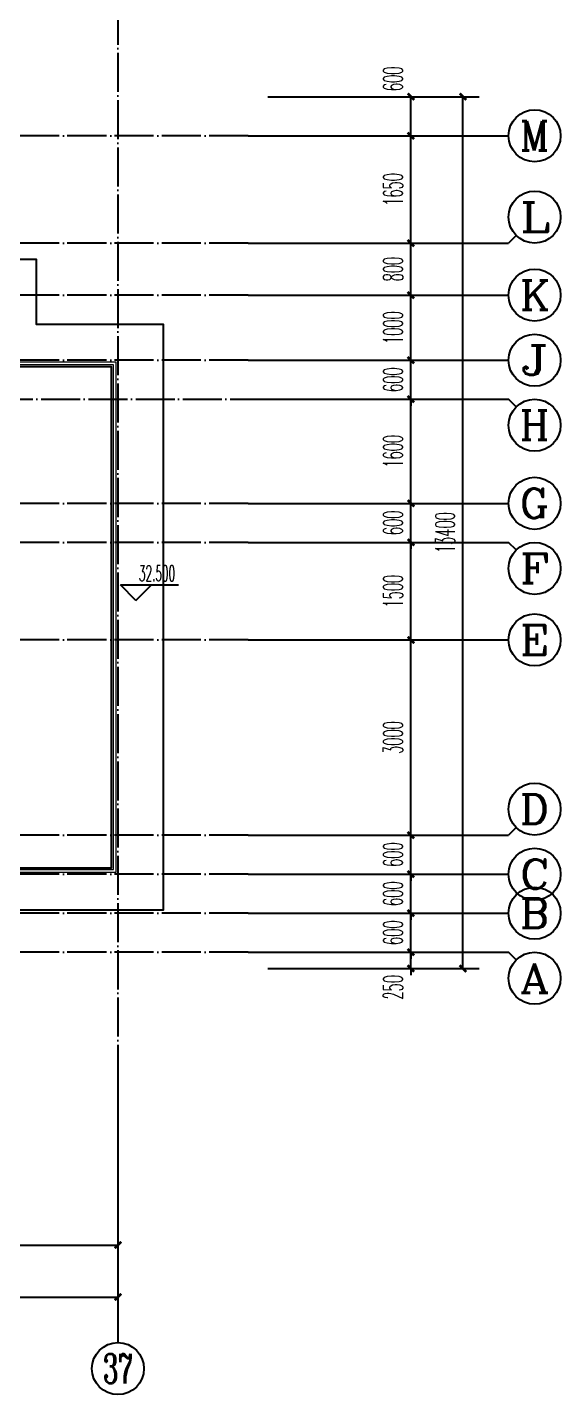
# Model space of a CAD drawing. Extents: x 27938 to 1507990, y 110129 to 923079.
# Drawn here: x 876525 to 884717, y 202607 to 223623 of the extents above; entities that cross this region are included whole.
import ezdxf
from ezdxf.enums import TextEntityAlignment as Align

# ---------------------------------------------------------------- set-up
doc = ezdxf.new("R2010")
doc.units = 0
doc.header["$LTSCALE"] = 1000
doc.header["$MEASUREMENT"] = 0
doc.linetypes.add('DOTE', pattern=[2.4200000000000004, 2, -0.2, 0.02, -0.2])
for name, color, linetype in [('AXIS', 3, 'Continuous'), ('AXIS_TEXT', 7, 'Continuous'), ('DIM_ELEV', 3, 'Continuous'), ('DOTE', 1, 'Continuous'), ('ROOF', 4, 'Continuous')]:
    doc.layers.add(name, color=color, linetype=linetype)
doc.layers.add('平面-栏杆', color=135, linetype='Continuous', lineweight=15)
doc.styles.add('_TCH_AXIS', font='COMPLEX', dxfattribs={"bigfont": 'GBCBIG'})
doc.styles.add('_TCH_DIM', font='SIMPLEX.shx', dxfattribs={"width": 0.7, "bigfont": 'GBCBIG.shx'})
doc.styles.add('_TCH_DIM_T3', font='SIMPLEX.shx', dxfattribs={"width": 0.4941176470588236, "bigfont": 'GBCBIG.shx'})
doc.styles.add('COMPLEX', font='COMPLEX')
doc.dimstyles.new('_TCH_ARCH&&100', dxfattribs={"dimtxt": 297.5, "dimasz": 100, "dimexe": 250, "dimexo": 300, "dimgap": 126.25, "dimtad": 1, "dimdec": 0, "dimzin": 0, "dimdsep": 46, "dimtxsty": '_TCH_DIM_T3', "dimblk": 'ARCHTICK', "dimcen": 0.09, "dimclrt": 4, "dimazin": 2, "dimtfac": 1, "dimtdec": 0, "dimtix": 1, "dimtmove": 2, "dimatfit": 3, "dimfxl": 100, "dimtolj": 1, "dimtzin": 0, "dimarcsym": 0})

# ---------------------------------------------------------------- blocks, each defined once
blk = doc.blocks.new('_ArchTick')
at = {"color": 0, "linetype": 'ByBlock', "const_width": 0.4}
blk.add_lwpolyline([(-0.5, -0.5), (0.5, 0.5)], dxfattribs=at)
blk = doc.blocks.new('*D995')
at = {"layer": 'AXIS', "color": 0, "lineweight": -2}
for p, q in [((874416.5655704348, 207107.0013561631), (874416.5655704348, 204657.0013561631)), ((877916.5655704357, 207107.0013561631), (877916.5655704357, 204657.0013561631)), ((874416.5655704348, 204907.0013561631), (877916.5655704357, 204907.0013561631))]:
    blk.add_line(p, q, dxfattribs=at)
at = {"layer": 'Defpoints', "color": 0}
for p in [(874416.5655704348, 207407.0013561631), (877916.5655704357, 207407.0013561631), (877916.5655704357, 204907.0013561631)]:
    blk.add_point(p, dxfattribs=at)
at = {"layer": 'AXIS', "color": 0, "lineweight": -2, "xscale": 100, "yscale": 100, "zscale": 100, "rotation": 180}
blk.add_blockref('_ArchTick', (874416.5655704348, 204907.0013561631), dxfattribs=at)
at = {"layer": 'AXIS', "color": 0, "lineweight": -2, "xscale": 100, "yscale": 100, "zscale": 100}
blk.add_blockref('_ArchTick', (877916.5655704357, 204907.0013561631), dxfattribs=at)
at = {"layer": 'AXIS', "color": 4, "insert": (876166.5655704353, 205182.0013561631), "char_height": 297.5, "attachment_point": 5, "style": '_TCH_DIM_T3'}
blk.add_mtext('\\A1;3500', dxfattribs=at)
blk = doc.blocks.new('*D1001')
at = {"layer": 'AXIS', "color": 0, "lineweight": -2}
for p, q in [((880216.5787020951, 209407.0013561631), (882666.5787020951, 209407.0013561631)), ((882416.5787020951, 209407.0013561631), (882416.5787020951, 209507.0013561631)), ((882416.5787020951, 209157.0013561631), (882416.5787020951, 209407.0013561631)), ((880216.5787020951, 209157.0013561631), (882666.5787020951, 209157.0013561631)), ((882416.5787020951, 209157.0013561631), (882416.5787020951, 209057.0013561631))]:
    blk.add_line(p, q, dxfattribs=at)
at = {"layer": 'Defpoints', "color": 0}
for p in [(879916.5787020951, 209407.0013561631), (882416.5787020951, 209407.0013561631), (879916.5787020951, 209157.0013561631)]:
    blk.add_point(p, dxfattribs=at)
at = {"layer": 'AXIS', "color": 0, "lineweight": -2, "xscale": 100, "yscale": 100, "zscale": 100}
for p, rotation in [((882416.5787020951, 209407.0013561631), 270), ((882416.5787020951, 209157.0013561631), 90)]:
    blk.add_blockref('_ArchTick', p, dxfattribs=dict(at, rotation=rotation))
at = {"layer": 'AXIS', "color": 4, "insert": (882141.5787020951, 208868.0013561631), "char_height": 297.5, "attachment_point": 5, "rotation": 90, "style": '_TCH_DIM_T3'}
blk.add_mtext('\\A1;250', dxfattribs=at)
blk = doc.blocks.new('*D1002')
at = {"layer": 'AXIS', "color": 0, "lineweight": -2}
for p, q in [((880216.5787020951, 210007.0013561632), (882666.5787020951, 210007.0013561632)), ((882416.5787020951, 210007.0013561632), (882416.5787020951, 210107.0013561632)), ((882416.5787020951, 209407.0013561631), (882416.5787020951, 210007.0013561632)), ((880216.5787020951, 209407.0013561631), (882666.5787020951, 209407.0013561631)), ((882416.5787020951, 209407.0013561631), (882416.5787020951, 209307.0013561631))]:
    blk.add_line(p, q, dxfattribs=at)
at = {"layer": 'Defpoints', "color": 0}
for p in [(879916.5787020951, 210007.0013561632), (882416.5787020951, 210007.0013561632), (879916.5787020951, 209407.0013561631)]:
    blk.add_point(p, dxfattribs=at)
at = {"layer": 'AXIS', "color": 0, "lineweight": -2, "xscale": 100, "yscale": 100, "zscale": 100}
for p, rotation in [((882416.5787020951, 210007.0013561632), 270), ((882416.5787020951, 209407.0013561631), 90)]:
    blk.add_blockref('_ArchTick', p, dxfattribs=dict(at, rotation=rotation))
at = {"layer": 'AXIS', "color": 4, "insert": (882141.5787020951, 209707.0013561633), "char_height": 297.5, "attachment_point": 5, "rotation": 90, "style": '_TCH_DIM_T3'}
blk.add_mtext('\\A1;600', dxfattribs=at)
blk = doc.blocks.new('*D1003')
at = {"layer": 'AXIS', "color": 0, "lineweight": -2}
for p, q in [((880216.5787020951, 210607.0013561626), (882666.5787020951, 210607.0013561626)), ((882416.5787020951, 210607.0013561626), (882416.5787020951, 210707.0013561626)), ((882416.5787020951, 210007.0013561632), (882416.5787020951, 210607.0013561626)), ((880216.5787020951, 210007.0013561632), (882666.5787020951, 210007.0013561632)), ((882416.5787020951, 210007.0013561632), (882416.5787020951, 209907.0013561632))]:
    blk.add_line(p, q, dxfattribs=at)
at = {"layer": 'Defpoints', "color": 0}
for p in [(879916.5787020951, 210607.0013561626), (882416.5787020951, 210607.0013561626), (879916.5787020951, 210007.0013561632)]:
    blk.add_point(p, dxfattribs=at)
at = {"layer": 'AXIS', "color": 0, "lineweight": -2, "xscale": 100, "yscale": 100, "zscale": 100}
for p, rotation in [((882416.5787020951, 210607.0013561626), 270), ((882416.5787020951, 210007.0013561632), 90)]:
    blk.add_blockref('_ArchTick', p, dxfattribs=dict(at, rotation=rotation))
at = {"layer": 'AXIS', "color": 4, "insert": (882141.5787020951, 210307.0013561631), "char_height": 297.5, "attachment_point": 5, "rotation": 90, "style": '_TCH_DIM_T3'}
blk.add_mtext('\\A1;600', dxfattribs=at)
blk = doc.blocks.new('*D1004')
at = {"layer": 'AXIS', "color": 0, "lineweight": -2}
for p, q in [((882416.5787020951, 211207.0013561617), (882416.5787020951, 211307.0013561617)), ((880216.5787020951, 211207.0013561617), (882666.5787020951, 211207.0013561617)), ((882416.5787020951, 210607.0013561626), (882416.5787020951, 211207.0013561617)), ((880216.5787020951, 210607.0013561626), (882666.5787020951, 210607.0013561626)), ((882416.5787020951, 210607.0013561626), (882416.5787020951, 210507.0013561626))]:
    blk.add_line(p, q, dxfattribs=at)
at = {"layer": 'Defpoints', "color": 0}
for p in [(879916.5787020951, 211207.0013561617), (882416.5787020951, 211207.0013561617), (879916.5787020951, 210607.0013561626)]:
    blk.add_point(p, dxfattribs=at)
at = {"layer": 'AXIS', "color": 0, "lineweight": -2, "xscale": 100, "yscale": 100, "zscale": 100}
for p, rotation in [((882416.5787020951, 211207.0013561617), 270), ((882416.5787020951, 210607.0013561626), 90)]:
    blk.add_blockref('_ArchTick', p, dxfattribs=dict(at, rotation=rotation))
at = {"layer": 'AXIS', "color": 4, "insert": (882141.5787020951, 210907.0013561623), "char_height": 297.5, "attachment_point": 5, "rotation": 90, "style": '_TCH_DIM_T3'}
blk.add_mtext('\\A1;600', dxfattribs=at)
blk = doc.blocks.new('*D1005')
at = {"layer": 'AXIS', "color": 0, "lineweight": -2}
for p, q in [((880216.5787020951, 214207.0013552647), (882666.5787020951, 214207.0013552647)), ((882416.5787020951, 211207.0013561617), (882416.5787020951, 214207.0013552647)), ((880216.5787020951, 211207.0013561617), (882666.5787020951, 211207.0013561617))]:
    blk.add_line(p, q, dxfattribs=at)
at = {"layer": 'Defpoints', "color": 0}
for p in [(879916.5787020951, 214207.0013552647), (882416.5787020951, 214207.0013552647), (879916.5787020951, 211207.0013561617)]:
    blk.add_point(p, dxfattribs=at)
at = {"layer": 'AXIS', "color": 0, "lineweight": -2, "xscale": 100, "yscale": 100, "zscale": 100}
for p, rotation in [((882416.5787020951, 214207.0013552647), 90), ((882416.5787020951, 211207.0013561617), 270)]:
    blk.add_blockref('_ArchTick', p, dxfattribs=dict(at, rotation=rotation))
at = {"layer": 'AXIS', "color": 4, "insert": (882141.5787020951, 212707.0013557133), "char_height": 297.5, "attachment_point": 5, "rotation": 90, "style": '_TCH_DIM_T3'}
blk.add_mtext('\\A1;3000', dxfattribs=at)
blk = doc.blocks.new('*D1006')
at = {"layer": 'AXIS', "color": 0, "lineweight": -2}
for p, q in [((880216.5787020951, 215707.0013559541), (882666.5787020951, 215707.0013559541)), ((882416.5787020951, 214207.0013552647), (882416.5787020951, 215707.0013559541)), ((880216.5787020951, 214207.0013552647), (882666.5787020951, 214207.0013552647))]:
    blk.add_line(p, q, dxfattribs=at)
at = {"layer": 'Defpoints', "color": 0}
for p in [(879916.5787020951, 215707.0013559541), (882416.5787020951, 215707.0013559541), (879916.5787020951, 214207.0013552647)]:
    blk.add_point(p, dxfattribs=at)
at = {"layer": 'AXIS', "color": 0, "lineweight": -2, "xscale": 100, "yscale": 100, "zscale": 100}
for p, rotation in [((882416.5787020951, 215707.0013559541), 90), ((882416.5787020951, 214207.0013552647), 270)]:
    blk.add_blockref('_ArchTick', p, dxfattribs=dict(at, rotation=rotation))
at = {"layer": 'AXIS', "color": 4, "insert": (882141.5787020951, 214957.0013556095), "char_height": 297.5, "attachment_point": 5, "rotation": 90, "style": '_TCH_DIM_T3'}
blk.add_mtext('\\A1;1500', dxfattribs=at)
blk = doc.blocks.new('*D1007')
at = {"layer": 'AXIS', "color": 0, "lineweight": -2}
for p, q in [((880216.5787020951, 216307.0013550043), (882666.5787020951, 216307.0013550043)), ((882416.5787020951, 216307.0013550043), (882416.5787020951, 216407.0013550043)), ((882416.5787020951, 215707.0013559541), (882416.5787020951, 216307.0013550043)), ((880216.5787020951, 215707.0013559541), (882666.5787020951, 215707.0013559541)), ((882416.5787020951, 215707.0013559541), (882416.5787020951, 215607.0013559541))]:
    blk.add_line(p, q, dxfattribs=at)
at = {"layer": 'Defpoints', "color": 0}
for p in [(879916.5787020951, 216307.0013550043), (882416.5787020951, 216307.0013550043), (879916.5787020951, 215707.0013559541)]:
    blk.add_point(p, dxfattribs=at)
at = {"layer": 'AXIS', "color": 0, "lineweight": -2, "xscale": 100, "yscale": 100, "zscale": 100}
for p, rotation in [((882416.5787020951, 216307.0013550043), 270), ((882416.5787020951, 215707.0013559541), 90)]:
    blk.add_blockref('_ArchTick', p, dxfattribs=dict(at, rotation=rotation))
at = {"layer": 'AXIS', "color": 4, "insert": (882141.5787020951, 216007.0013554794), "char_height": 297.5, "attachment_point": 5, "rotation": 90, "style": '_TCH_DIM_T3'}
blk.add_mtext('\\A1;600', dxfattribs=at)
blk = doc.blocks.new('*D1008')
at = {"layer": 'AXIS', "color": 0, "lineweight": -2}
for p, q in [((880216.5787020951, 217907.271626244), (882666.5787020951, 217907.271626244)), ((882416.5787020951, 216307.0013550043), (882416.5787020951, 217907.271626244)), ((880216.5787020951, 216307.0013550043), (882666.5787020951, 216307.0013550043))]:
    blk.add_line(p, q, dxfattribs=at)
at = {"layer": 'Defpoints', "color": 0}
for p in [(879916.5787020951, 217907.271626244), (882416.5787020951, 217907.271626244), (879916.5787020951, 216307.0013550043)]:
    blk.add_point(p, dxfattribs=at)
at = {"layer": 'AXIS', "color": 0, "lineweight": -2, "xscale": 100, "yscale": 100, "zscale": 100}
for p, rotation in [((882416.5787020951, 217907.271626244), 90), ((882416.5787020951, 216307.0013550043), 270)]:
    blk.add_blockref('_ArchTick', p, dxfattribs=dict(at, rotation=rotation))
at = {"layer": 'AXIS', "color": 4, "insert": (882141.5787020951, 217107.1364906243), "char_height": 297.5, "attachment_point": 5, "rotation": 90, "style": '_TCH_DIM_T3'}
blk.add_mtext('\\A1;1600', dxfattribs=at)
blk = doc.blocks.new('*D1009')
at = {"layer": 'AXIS', "color": 0, "lineweight": -2}
for p, q in [((882416.5787020951, 218507.0013557433), (882416.5787020951, 218607.0013557433)), ((880216.5787020951, 218507.0013557433), (882666.5787020951, 218507.0013557433)), ((882416.5787020951, 217907.271626244), (882416.5787020951, 218507.0013557433)), ((880216.5787020951, 217907.271626244), (882666.5787020951, 217907.271626244)), ((882416.5787020951, 217907.271626244), (882416.5787020951, 217807.271626244))]:
    blk.add_line(p, q, dxfattribs=at)
at = {"layer": 'Defpoints', "color": 0}
for p in [(879916.5787020951, 218507.0013557433), (882416.5787020951, 218507.0013557433), (879916.5787020951, 217907.271626244)]:
    blk.add_point(p, dxfattribs=at)
at = {"layer": 'AXIS', "color": 0, "lineweight": -2, "xscale": 100, "yscale": 100, "zscale": 100}
for p, rotation in [((882416.5787020951, 218507.0013557433), 270), ((882416.5787020951, 217907.271626244), 90)]:
    blk.add_blockref('_ArchTick', p, dxfattribs=dict(at, rotation=rotation))
at = {"layer": 'AXIS', "color": 4, "insert": (882141.5787020951, 218207.1364909938), "char_height": 297.5, "attachment_point": 5, "rotation": 90, "style": '_TCH_DIM_T3'}
blk.add_mtext('\\A1;600', dxfattribs=at)
blk = doc.blocks.new('*D1010')
at = {"layer": 'AXIS', "color": 0, "lineweight": -2}
for p, q in [((880216.5787020951, 219507.0013492607), (882666.5787020951, 219507.0013492607)), ((882416.5787020951, 218507.0013557433), (882416.5787020951, 219507.0013492607)), ((880216.5787020951, 218507.0013557433), (882666.5787020951, 218507.0013557433))]:
    blk.add_line(p, q, dxfattribs=at)
at = {"layer": 'Defpoints', "color": 0}
for p in [(879916.5787020951, 219507.0013492607), (882416.5787020951, 219507.0013492607), (879916.5787020951, 218507.0013557433)]:
    blk.add_point(p, dxfattribs=at)
at = {"layer": 'AXIS', "color": 0, "lineweight": -2, "xscale": 100, "yscale": 100, "zscale": 100}
for p, rotation in [((882416.5787020951, 219507.0013492607), 90), ((882416.5787020951, 218507.0013557433), 270)]:
    blk.add_blockref('_ArchTick', p, dxfattribs=dict(at, rotation=rotation))
at = {"layer": 'AXIS', "color": 4, "insert": (882141.5787020951, 219007.0013525021), "char_height": 297.5, "attachment_point": 5, "rotation": 90, "style": '_TCH_DIM_T3'}
blk.add_mtext('\\A1;1000', dxfattribs=at)
blk = doc.blocks.new('*D1011')
at = {"layer": 'AXIS', "color": 0, "lineweight": -2}
for p, q in [((880216.5787020951, 220307.0013551905), (882666.5787020951, 220307.0013551905)), ((882416.5787020951, 219507.0013492607), (882416.5787020951, 220307.0013551905)), ((880216.5787020951, 219507.0013492607), (882666.5787020951, 219507.0013492607))]:
    blk.add_line(p, q, dxfattribs=at)
at = {"layer": 'Defpoints', "color": 0}
for p in [(879916.5787020951, 220307.0013551905), (882416.5787020951, 220307.0013551905), (879916.5787020951, 219507.0013492607)]:
    blk.add_point(p, dxfattribs=at)
at = {"layer": 'AXIS', "color": 0, "lineweight": -2, "xscale": 100, "yscale": 100, "zscale": 100}
for p, rotation in [((882416.5787020951, 220307.0013551905), 90), ((882416.5787020951, 219507.0013492607), 270)]:
    blk.add_blockref('_ArchTick', p, dxfattribs=dict(at, rotation=rotation))
at = {"layer": 'AXIS', "color": 4, "insert": (882141.5787020951, 219907.0013522258), "char_height": 297.5, "attachment_point": 5, "rotation": 90, "style": '_TCH_DIM_T3'}
blk.add_mtext('\\A1;800', dxfattribs=at)
blk = doc.blocks.new('*D1012')
at = {"layer": 'AXIS', "color": 0, "lineweight": -2}
for p, q in [((880216.5787020951, 221957.0013549863), (882666.5787020951, 221957.0013549863)), ((882416.5787020951, 220307.0013551905), (882416.5787020951, 221957.0013549863)), ((880216.5787020951, 220307.0013551905), (882666.5787020951, 220307.0013551905))]:
    blk.add_line(p, q, dxfattribs=at)
at = {"layer": 'Defpoints', "color": 0}
for p in [(879916.5787020951, 221957.0013549863), (882416.5787020951, 221957.0013549863), (879916.5787020951, 220307.0013551905)]:
    blk.add_point(p, dxfattribs=at)
at = {"layer": 'AXIS', "color": 0, "lineweight": -2, "xscale": 100, "yscale": 100, "zscale": 100}
for p, rotation in [((882416.5787020951, 221957.0013549863), 90), ((882416.5787020951, 220307.0013551905), 270)]:
    blk.add_blockref('_ArchTick', p, dxfattribs=dict(at, rotation=rotation))
at = {"layer": 'AXIS', "color": 4, "insert": (882141.5787020951, 221132.0013550885), "char_height": 297.5, "attachment_point": 5, "rotation": 90, "style": '_TCH_DIM_T3'}
blk.add_mtext('\\A1;1650', dxfattribs=at)
blk = doc.blocks.new('*D1013')
at = {"layer": 'AXIS', "color": 0, "lineweight": -2}
for p, q in [((880216.5787020951, 222557.0013493581), (882666.5787020951, 222557.0013493581)), ((882416.5787020951, 221957.0013549863), (882416.5787020951, 222557.0013493581)), ((880216.5787020951, 221957.0013549863), (882666.5787020951, 221957.0013549863))]:
    blk.add_line(p, q, dxfattribs=at)
at = {"layer": 'Defpoints', "color": 0}
for p in [(879916.5787020951, 222557.0013493581), (882416.5787020951, 222557.0013493581), (879916.5787020951, 221957.0013549863)]:
    blk.add_point(p, dxfattribs=at)
at = {"layer": 'AXIS', "color": 0, "lineweight": -2, "xscale": 100, "yscale": 100, "zscale": 100}
for p, rotation in [((882416.5787020951, 222557.0013493581), 90), ((882416.5787020951, 221957.0013549863), 270)]:
    blk.add_blockref('_ArchTick', p, dxfattribs=dict(at, rotation=rotation))
at = {"layer": 'AXIS', "color": 4, "insert": (882141.5787020951, 222832.0013493581), "char_height": 297.5, "attachment_point": 5, "rotation": 90, "style": '_TCH_DIM_T3'}
blk.add_mtext('\\A1;600', dxfattribs=at)
blk = doc.blocks.new('*D1014')
at = {"layer": 'AXIS', "color": 0, "lineweight": -2}
for p, q in [((880216.5787020951, 222557.0013493581), (883466.5787020951, 222557.0013493581)), ((883216.5787020951, 209157.0013561631), (883216.5787020951, 222557.0013493581)), ((880216.5787020951, 209157.0013561631), (883466.5787020951, 209157.0013561631))]:
    blk.add_line(p, q, dxfattribs=at)
at = {"layer": 'Defpoints', "color": 0}
for p in [(879916.5787020951, 222557.0013493581), (883216.5787020951, 222557.0013493581), (879916.5787020951, 209157.0013561631)]:
    blk.add_point(p, dxfattribs=at)
at = {"layer": 'AXIS', "color": 0, "lineweight": -2, "xscale": 100, "yscale": 100, "zscale": 100}
for p, rotation in [((883216.5787020951, 222557.0013493581), 90), ((883216.5787020951, 209157.0013561631), 270)]:
    blk.add_blockref('_ArchTick', p, dxfattribs=dict(at, rotation=rotation))
at = {"layer": 'AXIS', "color": 4, "insert": (882941.5787020951, 215857.0013527608), "char_height": 297.5, "attachment_point": 5, "rotation": 90, "style": '_TCH_DIM_T3'}
blk.add_mtext('\\A1;13400', dxfattribs=at)
blk = doc.blocks.new('*D1058')
at = {"layer": 'AXIS', "color": 0, "lineweight": -2}
for p, q in [((827916.5787028495, 207107.0013561631), (827916.5787028495, 203857.0013561631)), ((877916.5655704357, 207107.0013561631), (877916.5655704357, 203857.0013561631)), ((827916.5787028495, 204107.0013561631), (877916.5655704357, 204107.0013561631))]:
    blk.add_line(p, q, dxfattribs=at)
at = {"layer": 'Defpoints', "color": 0}
for p in [(827916.5787028495, 207407.0013561631), (877916.5655704357, 207407.0013561631), (877916.5655704357, 204107.0013561631)]:
    blk.add_point(p, dxfattribs=at)
at = {"layer": 'AXIS', "color": 0, "lineweight": -2, "xscale": 100, "yscale": 100, "zscale": 100, "rotation": 180}
blk.add_blockref('_ArchTick', (827916.5787028495, 204107.0013561631), dxfattribs=at)
at = {"layer": 'AXIS', "color": 0, "lineweight": -2, "xscale": 100, "yscale": 100, "zscale": 100}
blk.add_blockref('_ArchTick', (877916.5655704357, 204107.0013561631), dxfattribs=at)
at = {"layer": 'AXIS', "color": 4, "insert": (852916.5721366426, 204382.0013561631), "char_height": 297.5, "attachment_point": 5, "style": '_TCH_DIM_T3'}
blk.add_mtext('\\A1;50000', dxfattribs=at)
blk = doc.blocks.new('_AXISO')
blk.add_circle((0, 0), 0.5)
at = {"layer": 'AXIS_TEXT', "style": 'COMPLEX', "width": 1.041666666666667}
blk.add_attdef('A', text='', height=0.56, dxfattribs=at).set_placement((-0.25, -0.28), (0.25, -0.28), align=Align.FIT)

msp = doc.modelspace()

# ---------------------------------------------------------------- linework, layer by layer
at = {"layer": 'AXIS', "color": 8}
for p, q in [((879916.5787020951, 221957.0013549863), (883916.5787020951, 221957.0013549863)), ((879916.5787020951, 220307.0013551905), (883916.5787020951, 220307.0013551905)), ((884033.7359896204, 220424.1586427159), (883916.5787020951, 220307.0013551905)), ((879916.5787020951, 219507.0013492624), (883916.5787020951, 219507.0013492624)), ((879916.5787020951, 218507.0013557434), (883916.5787020951, 218507.0013557434)), ((879916.5787026859, 217907.2716262441), (883916.5787026859, 217907.2716262441)), ((884033.7359902113, 217790.1143387187), (883916.5787026859, 217907.2716262441)), ((879916.5787020951, 216307.0013550045), (883916.5787020951, 216307.0013550045)), ((879916.5787020951, 215707.0013559542), (883916.5787020951, 215707.0013559542)), ((884033.7359896204, 215589.8440684288), (883916.5787020951, 215707.0013559542)), ((879916.5787020854, 214207.0013552647), (883916.5787020854, 214207.0013552647)), ((884033.7359896204, 211324.1586436887), (883916.5787020951, 211207.0013561633)), ((879916.5787020951, 211207.0013561633), (883916.5787020951, 211207.0013561633)), ((879916.5787020946, 210607.0013561632), (883916.5787020946, 210607.0013561632)), ((879916.5787020951, 210007.0013561633), (883916.5787020951, 210007.0013561633)), ((879916.5787020951, 209407.0013561631), (883916.5787020951, 209407.0013561631)), ((884033.7359896204, 209289.8440686377), (883916.5787020951, 209407.0013561631)), ((877916.5655704357, 207407.0013561631), (877916.5655704357, 203407.0013561631))]:
    msp.add_line(p, q, dxfattribs=at)
at = {"layer": 'DIM_ELEV', "color": 8}
for p, q in [((878193.6574032751, 214816.1379484196), (877953.6574032751, 215056.1379484196)), ((877953.6574032751, 215056.1379484196), (878845.907786675, 215056.1379484196)), ((878193.6574032751, 214816.1379484196), (878433.6574032751, 215056.1379484196))]:
    msp.add_line(p, q, dxfattribs=at)
at = {"layer": 'DOTE', "color": 169, "linetype": 'DOTE', "ltscale": 0.3}
for p, q in [((877916.5787020952, 223957.0013549863), (877916.5787020951, 207407.0013561631)), ((879916.5787020951, 221957.0013549863), (825916.5787028495, 221957.0013549863)), ((879916.5787020951, 220307.0013551889), (825916.5787028495, 220307.0013551889)), ((879916.5787020951, 219507.0013492608), (825916.5787028495, 219507.0013492609)), ((879916.5787020951, 218507.0013557434), (825916.5787028495, 218507.0013557436)), ((825916.5787028495, 217907.2716262441), (879916.5787020951, 217907.2715806554)), ((879916.5787020951, 216307.0013550044), (825916.5787028495, 216307.0013550046)), ((879916.5787020951, 215707.0013559542), (825916.5787028495, 215707.0013559542)), ((879916.5787020951, 214207.001354228), (825916.5787028495, 214207.0013552647)), ((879916.5787020951, 211207.0013476044), (825916.5787028495, 211207.0013476044)), ((879916.5787020951, 210607.0013476044), (825916.5787028495, 210607.0013476044)), ((879916.5787020951, 210007.0013561631), (825916.5787028495, 210007.0013561631)), ((879916.5787020951, 209407.0013561631), (825916.5787028495, 209407.0013561631))]:
    msp.add_line(p, q, dxfattribs=at)
at = {"layer": 'ROOF', "color": 8, "ltscale": 0.8}
for points in [[(876366.5787142861, 210057.0013476044), (878616.5787020951, 210057.0013476044), (878616.5787020951, 219057.0013557436), (876666.5787029798, 219057.0013557436), (876666.5787029798, 220057.0013492609), (870316.5787033404, 220057.0013492609)], [(876366.5787104731, 210707.0013476044), (877816.5787020951, 210707.0013476044), (877816.5787020951, 218407.0013557436), (876016.5787029798, 218407.0013557436), (876016.5787029798, 219407.0013492609), (870316.5787033372, 219407.0013492609)]]:
    msp.add_lwpolyline(points, dxfattribs=at)
at = {"layer": '平面-栏杆', "color": 8}
for points in [[(876366.5787108837, 210637.0013476044), (877886.5787020951, 210637.0013476044), (877886.5787020951, 218477.0013557436), (876086.5787029798, 218477.0013557436), (876086.5787029798, 219477.0013492609), (870316.5787033376, 219477.0013492609)], [(876366.5787106492, 210677.0013476044), (877846.5787020951, 210677.0013476044), (877846.5787020951, 218437.0013557436), (876046.5787029798, 218437.0013557436), (876046.5787029798, 219437.0013492609), (870316.5787033373, 219437.0013492609)]]:
    msp.add_lwpolyline(points, dxfattribs=at)

# ---------------------------------------------------------------- block references
at = {"layer": 'AXIS', "color": 8}
ref = msp.add_blockref('_AXISO', (884316.5787020951, 221957.0013549863), dxfattribs=dict(at, xscale=800, yscale=800, zscale=800))
ref.add_attrib('A', 'M', dxfattribs={"layer": 'AXIS_TEXT', "color": 8, "ltscale": 0.5, "height": 452.5483399593904, "style": '_TCH_AXIS'}).set_placement((884090.3045321153, 221730.7271850066), (884542.8528720748, 221730.7271850066), align=Align.FIT)
ref = msp.add_blockref('_AXISO', (884316.5787020951, 220707.0013551905), dxfattribs=dict(at, xscale=800, yscale=800, zscale=800))
ref.add_attrib('A', 'L', dxfattribs={"layer": 'AXIS_TEXT', "color": 8, "ltscale": 0.5, "height": 452.5483399593904, "style": '_TCH_AXIS', "width": 1.400000000000236}).set_placement((884090.3045321153, 220480.7271852108), (884542.8528720748, 220480.7271852108), align=Align.FIT)
ref = msp.add_blockref('_AXISO', (884316.5787020951, 219507.0013492624), dxfattribs=dict(at, xscale=800, yscale=800, zscale=800))
ref.add_attrib('A', 'K', dxfattribs={"layer": 'AXIS_TEXT', "color": 8, "ltscale": 0.5, "height": 452.5483399593904, "style": '_TCH_AXIS', "width": 1.105263157894923}).set_placement((884090.3045321153, 219280.7271792827), (884542.8528720748, 219280.7271792827), align=Align.FIT)
ref = msp.add_blockref('_AXISO', (884316.5787020951, 218507.0013557434), dxfattribs=dict(at, xscale=800, yscale=800, zscale=800))
ref.add_attrib('A', 'J', dxfattribs={"layer": 'AXIS_TEXT', "color": 8, "ltscale": 0.5, "height": 452.5483399593904, "style": '_TCH_AXIS', "width": 1.909090909091232}).set_placement((884090.3045321153, 218280.7271857637), (884542.8528720748, 218280.7271857637), align=Align.FIT)
ref = msp.add_blockref('_AXISO', (884316.5787026859, 217507.2716262441), dxfattribs=dict(at, xscale=800, yscale=800, zscale=800))
ref.add_attrib('A', 'H', dxfattribs={"layer": 'AXIS_TEXT', "color": 8, "ltscale": 0.5, "height": 452.5483399593904, "style": '_TCH_AXIS', "width": 1.050000000000177}).set_placement((884090.3045327062, 217280.9974562644), (884542.8528726656, 217280.9974562644), align=Align.FIT)
ref = msp.add_blockref('_AXISO', (884316.5787020951, 216307.0013550045), dxfattribs=dict(at, xscale=800, yscale=800, zscale=800))
ref.add_attrib('A', 'G', dxfattribs={"layer": 'AXIS_TEXT', "color": 8, "ltscale": 0.5, "height": 452.5483399593904, "style": '_TCH_AXIS', "width": 1.166666666666864}).set_placement((884090.3045321153, 216080.7271850248), (884542.8528720748, 216080.7271850248), align=Align.FIT)
ref = msp.add_blockref('_AXISO', (884316.5787020951, 215307.0013559542), dxfattribs=dict(at, xscale=800, yscale=800, zscale=800))
ref.add_attrib('A', 'F', dxfattribs={"layer": 'AXIS_TEXT', "color": 8, "ltscale": 0.5, "height": 452.5483399593904, "style": '_TCH_AXIS', "width": 1.312500000000222}).set_placement((884090.3045321153, 215080.7271859745), (884542.8528720748, 215080.7271859745), align=Align.FIT)
ref = msp.add_blockref('_AXISO', (884316.5787020854, 214207.0013552647), dxfattribs=dict(at, xscale=800, yscale=800, zscale=800))
ref.add_attrib('A', 'E', dxfattribs={"layer": 'AXIS_TEXT', "color": 8, "ltscale": 0.5, "height": 452.5483399593904, "style": '_TCH_AXIS', "width": 1.312500000000222}).set_placement((884090.3045321057, 213980.727185285), (884542.8528720652, 213980.727185285), align=Align.FIT)
ref = msp.add_blockref('_AXISO', (884316.5787020951, 211607.0013561633), dxfattribs=dict(at, xscale=800, yscale=800, zscale=800))
ref.add_attrib('A', 'D', dxfattribs={"layer": 'AXIS_TEXT', "color": 8, "ltscale": 0.5, "height": 452.5483399593904, "style": '_TCH_AXIS', "width": 1.235294117647267}).set_placement((884090.3045321153, 211380.7271861836), (884542.8528720748, 211380.7271861836), align=Align.FIT)
ref = msp.add_blockref('_AXISO', (884316.5787020946, 210607.0013561632), dxfattribs=dict(at, xscale=800, yscale=800, zscale=800))
ref.add_attrib('A', 'C', dxfattribs={"layer": 'AXIS_TEXT', "color": 8, "ltscale": 0.5, "height": 452.5483399593904, "style": '_TCH_AXIS', "width": 1.400000000000236}).set_placement((884090.3045321149, 210380.7271861835), (884542.8528720743, 210380.7271861835), align=Align.FIT)
ref = msp.add_blockref('_AXISO', (884316.5787020951, 210007.0013561633), dxfattribs=dict(at, xscale=800, yscale=800, zscale=800))
ref.add_attrib('A', 'B', dxfattribs={"layer": 'AXIS_TEXT', "color": 8, "ltscale": 0.5, "height": 452.5483399593904, "style": '_TCH_AXIS', "width": 1.235294117647267}).set_placement((884090.3045321153, 209780.7271861836), (884542.8528720748, 209780.7271861836), align=Align.FIT)
ref = msp.add_blockref('_AXISO', (884316.5787020951, 209007.0013561631), dxfattribs=dict(at, xscale=800, yscale=800, zscale=800))
ref.add_attrib('A', 'A', dxfattribs={"layer": 'AXIS_TEXT', "color": 8, "ltscale": 0.5, "height": 452.5483399593904, "style": '_TCH_AXIS', "width": 1.166666666666864}).set_placement((884090.3045321153, 208780.7271861834), (884542.8528720748, 208780.7271861834), align=Align.FIT)
ref = msp.add_blockref('_AXISO', (877916.5655704357, 203007.0013561631), dxfattribs=dict(at, xscale=800, yscale=800, zscale=800))
ref.add_attrib('A', '37', dxfattribs={"layer": 'AXIS_TEXT', "color": 8, "ltscale": 0.5, "height": 452.5483399593904, "style": '_TCH_AXIS', "width": 0.6363636363637435}).set_placement((877690.291400456, 202780.7271861834), (878142.8397404155, 202780.7271861834), align=Align.FIT)

# ---------------------------------------------------------------- texts
at = {"layer": 'DIM_ELEV', "color": 7, "style": '_TCH_DIM', "width": 0.4941176470588236}
msp.add_text('32.500', height=238, dxfattribs=at).set_placement((878239.507786675, 215112.1379484196))

# ---------------------------------------------------------------- dimensions: what is measured, and where the dimension line sits
at = {"layer": 'AXIS', "color": 8}
for base, p1, p2, picture, middle in [((882416.5787020951, 222557.0013493581), (879916.5787020951, 221957.0013549863), (879916.5787020951, 222557.0013493581), '*D1013', (882141.5787020951, 222832.0013493581)), ((882416.5787020951, 209407.0013561631), (879916.5787020951, 209157.0013561631), (879916.5787020951, 209407.0013561631), '*D1001', (882141.5787020951, 208868.0013561631))]:
    dim = msp.add_linear_dim(base=base, p1=p1, p2=p2, angle=90, dimstyle='_TCH_ARCH&&100', dxfattribs=at)
    dim.commit()
    dim.dimension.update_dxf_attribs({"geometry": picture, "text_midpoint": middle, "dimtype": 129})
for p1, p2, distance, picture, middle in [((879916.5787020951, 209157.0013561631), (879916.5787020951, 222557.0013493581), -3300, '*D1014', (882941.5787020951, 215857.0013527608)), ((879916.5787020951, 220307.0013551905), (879916.5787020951, 221957.0013549863), -2500, '*D1012', (882141.5787020951, 221132.0013550885)), ((879916.5787020951, 219507.0013492607), (879916.5787020951, 220307.0013551905), -2500, '*D1011', (882141.5787020951, 219907.0013522258)), ((879916.5787020951, 218507.0013557433), (879916.5787020951, 219507.0013492607), -2500, '*D1010', (882141.5787020951, 219007.0013525021)), ((879916.5787020951, 217907.271626244), (879916.5787020951, 218507.0013557433), -2500, '*D1009', (882141.5787020951, 218207.1364909938)), ((879916.5787020951, 216307.0013550043), (879916.5787020951, 217907.271626244), -2500, '*D1008', (882141.5787020951, 217107.1364906243)), ((879916.5787020951, 215707.0013559541), (879916.5787020951, 216307.0013550043), -2500, '*D1007', (882141.5787020951, 216007.0013554794)), ((879916.5787020951, 214207.0013552647), (879916.5787020951, 215707.0013559541), -2500, '*D1006', (882141.5787020951, 214957.0013556095)), ((879916.5787020951, 211207.0013561617), (879916.5787020951, 214207.0013552647), -2500, '*D1005', (882141.5787020951, 212707.0013557133)), ((879916.5787020951, 210607.0013561626), (879916.5787020951, 211207.0013561617), -2500, '*D1004', (882141.5787020951, 210907.0013561623)), ((879916.5787020951, 210007.0013561632), (879916.5787020951, 210607.0013561626), -2500, '*D1003', (882141.5787020951, 210307.0013561631)), ((879916.5787020951, 209407.0013561631), (879916.5787020951, 210007.0013561632), -2500, '*D1002', (882141.5787020951, 209707.0013561633)), ((827916.5787028495, 207407.0013561631), (877916.5655704357, 207407.0013561631), -3300, '*D1058', (852916.5721366426, 204382.0013561631)), ((874416.5655704348, 207407.0013561631), (877916.5655704357, 207407.0013561631), -2500, '*D995', (876166.5655704353, 205182.0013561631))]:
    dim = msp.add_aligned_dim(p1=p1, p2=p2, distance=distance, dimstyle='_TCH_ARCH&&100', dxfattribs=at)
    dim.commit()
    dim.dimension.update_dxf_attribs({"geometry": picture, "text_midpoint": middle})

doc.saveas('drawing.dxf')
